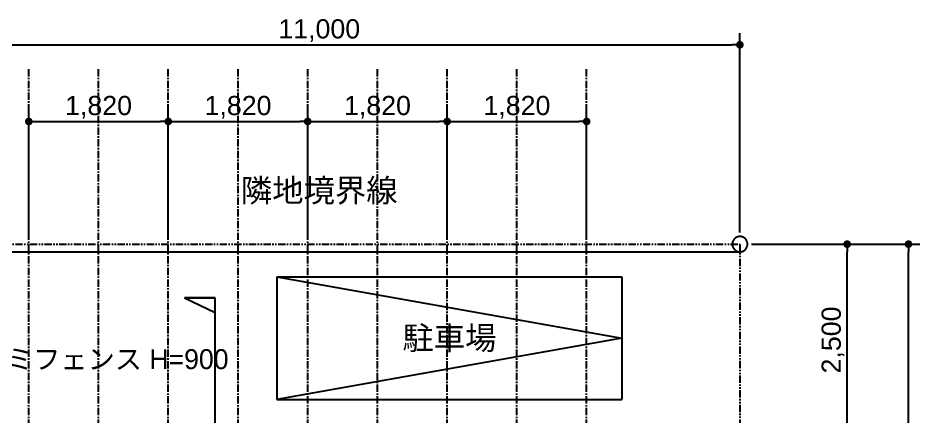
# Model space of a CAD drawing. Header units: millimetres. Extents: x -4350 to 13330, y -6150 to 16325.
# Drawn here: x 1559 to 13330, y 10246 to 15449 of the extents above; entities that cross this region are included whole.
import ezdxf
from ezdxf.enums import TextEntityAlignment as Align

# ---------------------------------------------------------------- set-up
doc = ezdxf.new("R2010")
doc.units = ezdxf.units.MM
doc.header["$LTSCALE"] = 30
doc.linetypes.add('CENTER', pattern=[5.08, 3.175, -0.635, 0.635, -0.635])
doc.linetypes.add('PHANTOM', pattern=[6.35, 3.175, -0.635, 0.635, -0.635, 0.635, -0.635])
for name, color, linetype in [('01通り芯', 1, 'CENTER'), ('08文字', 7, 'CONTINUOUS'), ('09寸法', 3, 'CONTINUOUS'), ('12切断線', 33, 'CONTINUOUS'), ('13境界線', 6, 'PHANTOM'), ('16外構', 4, 'CONTINUOUS')]:
    doc.layers.add(name, color=color, linetype=linetype)
doc.styles.add('DIM', font='arial.ttf')
doc.styles.add('JP', font='ipag.ttf')
doc.dimstyles.new('JIS100', dxfattribs={"dimtxt": 250, "dimasz": 100, "dimexe": 150, "dimexo": 150, "dimgap": 60, "dimtad": 1, "dimdec": 0, "dimlfac": 100, "dimzin": 12, "dimdsep": 46, "dimtxsty": 'DIM', "dimblk": 'DOT', "dimcen": 2.5, "dimazin": 3, "dimtfac": 0.5, "dimtmove": 2, "dimatfit": 3})

# ---------------------------------------------------------------- blocks, each defined once
blk = doc.blocks.new('_DOT')
at = {"color": 0, "linetype": 'BYBLOCK'}
blk.add_line((-0.5, 0), (-1, 0), dxfattribs=at)
at = {"color": 0, "linetype": 'BYBLOCK', "const_width": 0.5}
blk.add_lwpolyline([(-0.25, 0, 1), (0.25, 0, 1)], format="xyb", close=True, dxfattribs=at)

msp = doc.modelspace()

# ---------------------------------------------------------------- linework, layer by layer
at = {"layer": '01通り芯'}
for p, q in [((1700, -3600), (1700, 14800)), ((2610, -3600), (2610, 14800)), ((3520, -3600), (3520, 14800)), ((4430, -3600), (4430, 14800)), ((5340, -3600), (5340, 14800)), ((6250, -3600), (6250, 14800)), ((7160, -3600), (7160, 14800)), ((8070, -3600), (8070, 14800)), ((8980, -3600), (8980, 14800))]:
    msp.add_line(p, q, dxfattribs=at)
at = {"layer": '12切断線'}
for points in [[(4130, 11800), (3730, 11800)], [(3730, 11800), (4130, 11800)], [(3730, 11800), (4130, 11800)], [(3730, 11800), (4130, 11609.5)], [(4130, 2720), (4130, 11800)]]:
    msp.add_lwpolyline(points, dxfattribs=at)
at = {"layer": '13境界線'}
for points in [[(11080, 12500), (11079.8, 12507), (11079, 12513.9), (11077.8, 12520.8), (11076.1, 12527.6), (11074, 12534.2), (11071.4, 12540.7), (11068.3, 12546.9), (11064.8, 12553), (11060.9, 12558.8), (11056.6, 12564.3), (11051.9, 12569.5), (11046.9, 12574.3), (11041.6, 12578.8), (11035.9, 12582.9), (11030, 12586.6), (11023.8, 12589.9), (11017.5, 12592.7), (11010.9, 12595.1), (11004.2, 12597), (10997.4, 12598.5), (10990.5, 12599.5), (10983.5, 12599.9), (10976.5, 12599.9), (10969.5, 12599.5), (10962.6, 12598.5), (10955.8, 12597), (10949.1, 12595.1), (10942.5, 12592.7), (10936.2, 12589.9), (10930, 12586.6), (10924.1, 12582.9), (10918.4, 12578.8), (10913.1, 12574.3), (10908.1, 12569.5), (10903.4, 12564.3), (10899.1, 12558.8), (10895.2, 12553), (10891.7, 12546.9), (10888.6, 12540.7), (10886, 12534.2), (10883.9, 12527.6), (10882.2, 12520.8), (10881, 12513.9), (10880.2, 12507), (10880, 12500), (10880.2, 12493), (10881, 12486.1), (10882.2, 12479.2), (10883.9, 12472.4), (10886, 12465.8), (10888.6, 12459.3), (10891.7, 12453.1), (10895.2, 12447), (10899.1, 12441.2), (10903.4, 12435.7), (10908.1, 12430.5), (10913.1, 12425.7), (10918.4, 12421.2), (10924.1, 12417.1), (10930, 12413.4), (10936.2, 12410.1), (10942.5, 12407.3), (10949.1, 12404.9), (10955.8, 12403), (10962.6, 12401.5), (10969.5, 12400.5), (10976.5, 12400.1), (10983.5, 12400.1), (10990.5, 12400.5), (10997.4, 12401.5), (11004.2, 12403), (11010.9, 12404.9), (11017.5, 12407.3), (11023.8, 12410.1), (11030, 12413.4), (11035.9, 12417.1), (11041.6, 12421.2), (11046.9, 12425.7), (11051.9, 12430.5), (11056.6, 12435.7), (11060.9, 12441.2), (11064.8, 12447), (11068.3, 12453.1), (11071.4, 12459.3), (11074, 12465.8), (11076.1, 12472.4), (11077.8, 12479.2), (11079, 12486.1), (11080, 12500)], [(0, 12500), (10980, 12500)], [(10980, 12500), (10980, 0)]]:
    msp.add_lwpolyline(points, dxfattribs=at)
at = {"layer": '16外構'}
for points in [[(0, 12400), (10980, 12400)], [(4937.4, 12075), (9437.4, 12075)], [(4937.4, 12075), (4937.4, 10475)], [(4937.4, 12075), (9437.4, 11275)], [(9437.4, 12075), (9437.4, 10475)], [(9437.4, 11275), (4937.4, 10475)], [(4937.4, 10475), (9437.4, 10475)]]:
    msp.add_lwpolyline(points, dxfattribs=at)

# ---------------------------------------------------------------- texts
at = {"layer": '08文字', "style": 'JP'}
for s, height, p in [('隣地境界線', 300, (5490, 13200)), ('駐車場', 300, (7190, 11275)), ('アルミフェンス H=900', 260, (2500, 11000))]:
    msp.add_text(s, height=height, dxfattribs=at).set_placement(p, align=Align.MIDDLE_CENTER)

# ---------------------------------------------------------------- dimensions: what is measured, and where the dimension line sits
at = {"layer": '09寸法'}
for base, p1, p2, text in [((0, 15100), (0, 12500), (10980, 12500), '11,000'), ((1700, 14100), (1700, 12500), (3520, 12500), '1,820'), ((3520, 14100), (3520, 12500), (5340, 12500), '1,820'), ((5340, 14100), (5340, 12500), (7160, 12500), '1,820'), ((7160, 14100), (7160, 12500), (8980, 12500), '1,820')]:
    msp.add_linear_dim(base=base, p1=p1, p2=p2, text=text, dimstyle='JIS100', dxfattribs=at).render()
for base, p1, text in [((12380, 10000), (10980, 10000), '2,500'), ((13180, 0), (10980, 0), '12,500')]:
    msp.add_linear_dim(base=base, p1=p1, p2=(10980, 12500), angle=90, text=text, dimstyle='JIS100', dxfattribs=at).render()

doc.saveas('drawing.dxf')
